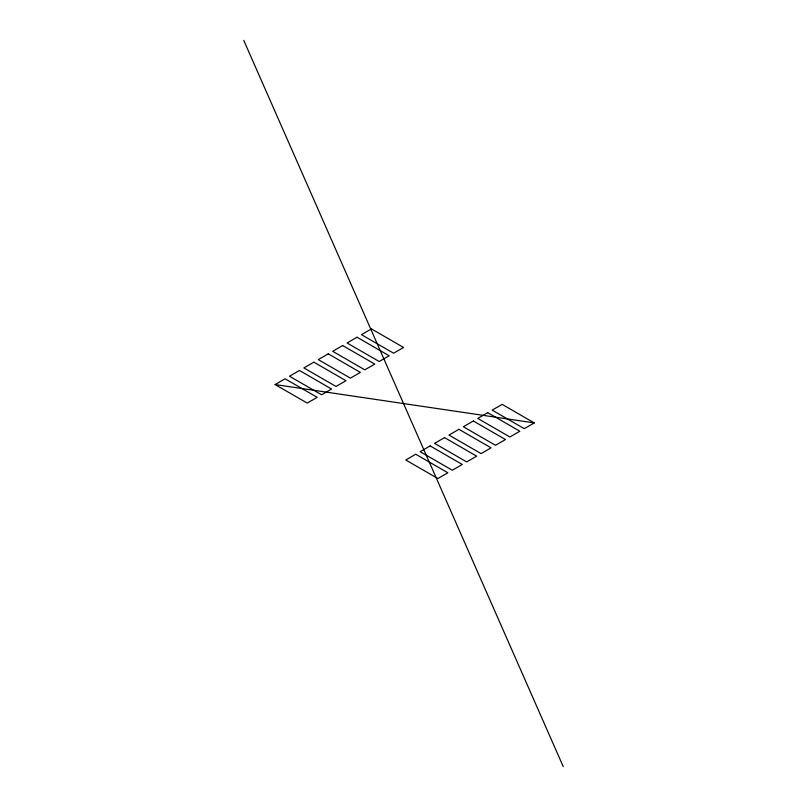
<?xml version="1.0" encoding="UTF-8"?>
<svg xmlns="http://www.w3.org/2000/svg" width="807" height="807" viewBox="0 0 807 807"><rect width="100%" height="100%" fill="white"/><g stroke="black" fill="none" stroke-linecap="round" stroke-linejoin="round"><path stroke-width="1.21" d="M275.096 384.546L285.063 378.786L317.181 397.337L307.215 403.086L275.096 384.546L534.244 422.908L524.278 428.668L492.159 410.127L502.136 404.368L534.244 422.908M243.744 40.35L563.256 766.65M299.458 370.474L289.491 376.233L321.61 394.774L331.576 389.024L299.458 370.474M313.862 362.161L303.886 367.921L336.005 386.462L345.981 380.712L313.862 362.161M328.257 353.849L318.281 359.609L350.399 378.15L360.376 372.4L328.257 353.849M342.652 345.537L332.686 351.297L364.804 369.838L374.771 364.088L342.652 345.537M357.047 337.225L347.081 342.985L379.199 361.526L389.166 355.776L357.047 337.225M371.442 328.913L361.475 334.673L393.594 353.214L403.561 347.464L371.442 328.913M415.746 454.24L405.78 460L437.898 478.541L447.865 472.781L415.746 454.24M430.151 445.928L420.175 451.688L452.293 470.229L462.26 464.469L430.151 445.928M444.546 437.616L434.58 443.376L466.688 461.917L476.655 456.157L444.546 437.616M458.941 429.304L448.974 435.064L481.083 453.605L491.06 447.845L458.941 429.304M473.336 420.992L463.369 426.752L495.478 445.293L505.454 439.533L473.336 420.992M487.731 412.68L477.764 418.44L509.883 436.98L519.849 431.22L487.731 412.68"/></g></svg>
